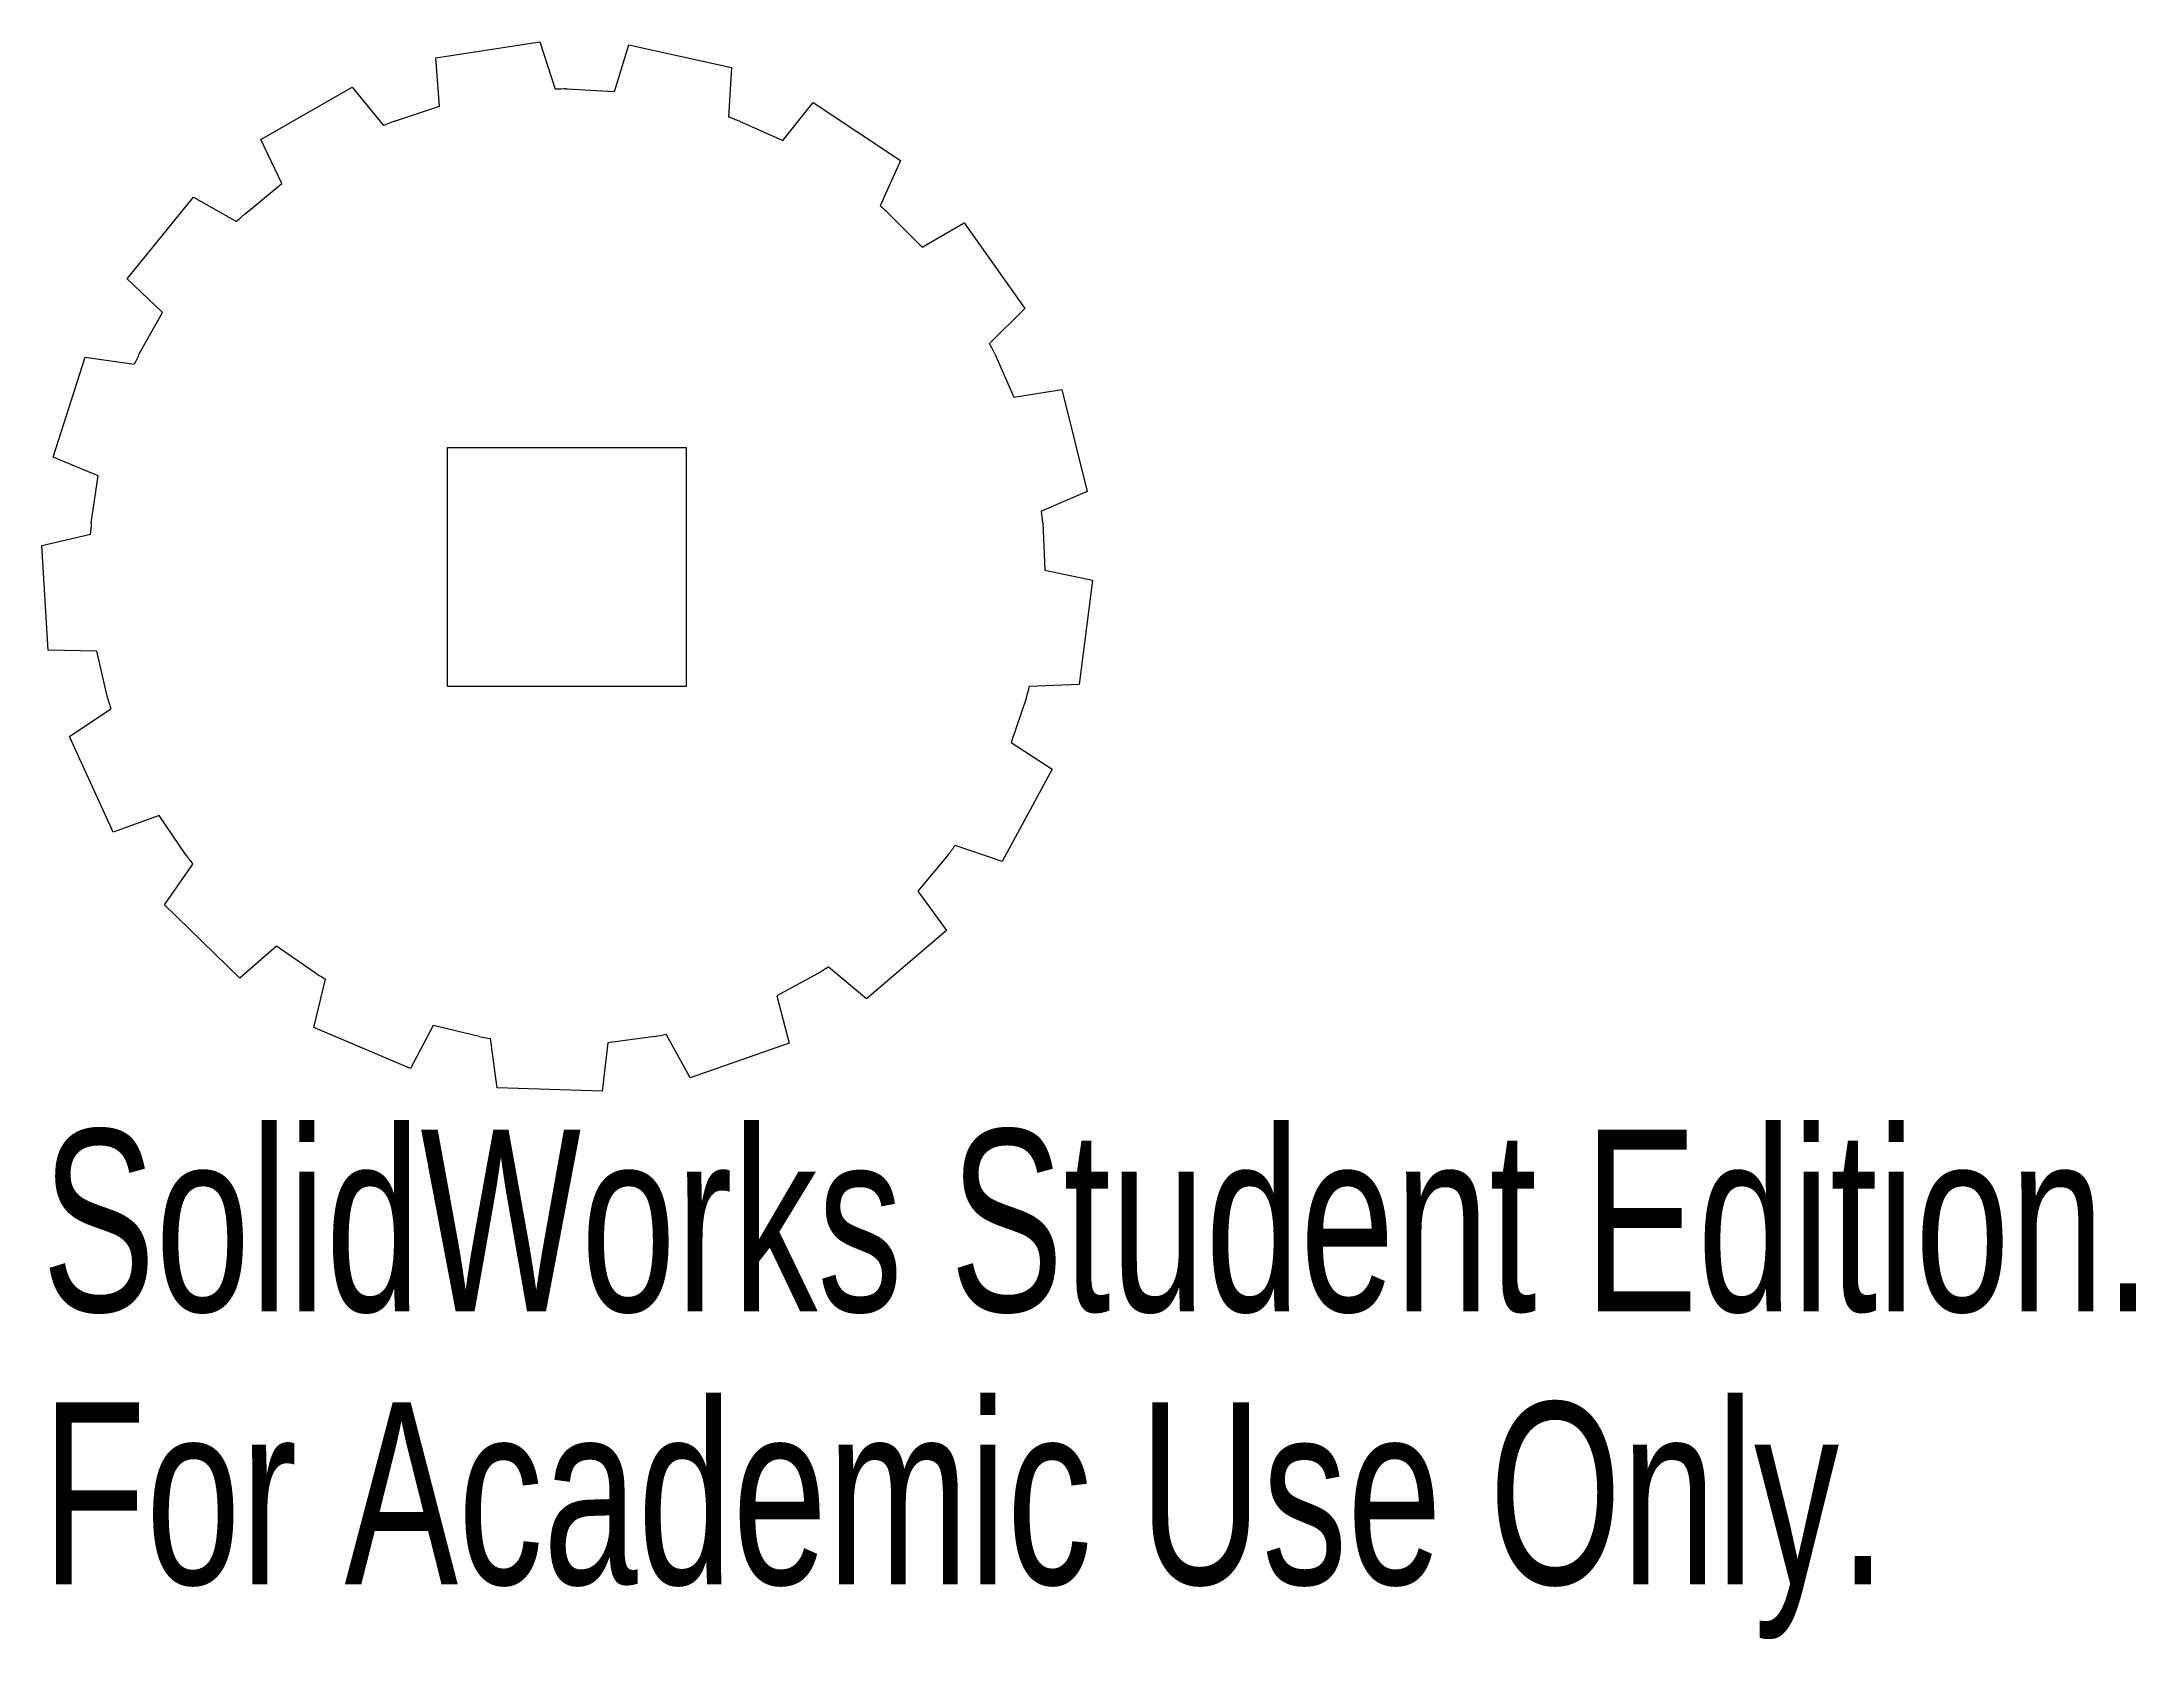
# Model space of a CAD drawing. Header units: inches. Extents: x -0.55 to 1.64, y -1.12 to 0.55.
import ezdxf

# ---------------------------------------------------------------- set-up
doc = ezdxf.new("R2010")
doc.units = ezdxf.units.IN
doc.header["$MEASUREMENT"] = 0
doc.styles.add('SLDTEXTSTYLE0', font='TXT', dxfattribs={"width": 0.7})

msp = doc.modelspace()

# ---------------------------------------------------------------- linework, layer by layer
at = {"color": 7, "linetype": 'Continuous', "lineweight": 15}
for p, q in [((-0.1371, 0.5326), (-0.0284, 0.5493)), ((-0.0284, 0.5493), (-0.0122, 0.4999)), ((-0.1335, 0.4819), (-0.1371, 0.5326)), ((0.0496, 0.4975), (0.0646, 0.5462)), ((0.0646, 0.5462), (0.172, 0.5224)), ((0.172, 0.5224), (0.1692, 0.4705)), ((-0.3203, 0.4471), (-0.2249, 0.5019)), ((-0.2249, 0.5019), (-0.1919, 0.4617)), ((0, 0.5), (0.0496, 0.4975)), ((0.226, 0.446), (0.2575, 0.486)), ((0.2575, 0.486), (0.3491, 0.425)), ((-0.1806, 0.4662), (-0.1335, 0.4819)), ((0.1806, 0.4662), (0.226, 0.446)), ((-0.2985, 0.4011), (-0.3203, 0.4471)), ((0.3491, 0.425), (0.3277, 0.3776)), ((-0.3368, 0.3695), (-0.2985, 0.4011)), ((-0.4602, 0.3013), (-0.391, 0.3868)), ((-0.391, 0.3868), (-0.3458, 0.3612)), ((0.3368, 0.3695), (0.3718, 0.3343)), ((0.3718, 0.3343), (0.4157, 0.3601)), ((0.4157, 0.3601), (0.479, 0.2702)), ((-0.4233, 0.2662), (-0.4602, 0.3013)), ((-0.4476, 0.2229), (-0.4233, 0.2662)), ((0.479, 0.2702), (0.442, 0.2337)), ((-0.5379, 0.1147), (-0.5043, 0.2194)), ((-0.5043, 0.2194), (-0.4529, 0.2119)), ((0.4476, 0.2229), (0.4675, 0.1774)), ((0.4675, 0.1774), (0.5177, 0.1857)), ((0.5177, 0.1857), (0.5443, 0.0789)), ((-0.4908, 0.0953), (-0.5379, 0.1147)), ((-0.125, -0.125), (-0.125, 0.125)), ((-0.125, 0.125), (0.125, 0.125)), ((0.125, -0.125), (0.125, 0.125)), ((-0.4979, 0.0461), (-0.4908, 0.0953)), ((0.5443, 0.0789), (0.4966, 0.0583)), ((0.4979, 0.0461), (0.5, -0.0035)), ((-0.5495, 0.0224), (-0.4988, 0.034)), ((-0.543, -0.0874), (-0.5495, 0.0224)), ((0.5, -0.0035), (0.5498, -0.0139)), ((0.5498, -0.0139), (0.5361, -0.123)), ((-0.4921, -0.0884), (-0.543, -0.0874)), ((-0.4809, -0.1368), (-0.4921, -0.0884)), ((-0.125, -0.125), (0.125, -0.125)), ((0.5361, -0.123), (0.4841, -0.1251)), ((-0.5205, -0.1776), (-0.4774, -0.1485)), ((0.4809, -0.1368), (0.465, -0.1839)), ((-0.4748, -0.2776), (-0.5205, -0.1776)), ((0.465, -0.1839), (0.5077, -0.2116)), ((0.5077, -0.2116), (0.4554, -0.3084)), ((-0.4269, -0.2602), (-0.4748, -0.2776)), ((-0.399, -0.3013), (-0.4269, -0.2602)), ((0.399, -0.3013), (0.3671, -0.3394)), ((0.4554, -0.3084), (0.4062, -0.2915)), ((-0.4212, -0.3536), (-0.3915, -0.311)), ((0.3671, -0.3394), (0.397, -0.3807)), ((-0.3424, -0.4304), (-0.4212, -0.3536)), ((0.397, -0.3807), (0.3133, -0.4521)), ((-0.3041, -0.3969), (-0.3424, -0.4304)), ((-0.2632, -0.4251), (-0.3041, -0.3969)), ((-0.265, -0.4819), (-0.2528, -0.4314)), ((0.2632, -0.4251), (0.2197, -0.4491)), ((0.3133, -0.4521), (0.2735, -0.4186)), ((0.2197, -0.4491), (0.2326, -0.4984)), ((-0.1638, -0.525), (-0.265, -0.4819)), ((-0.1402, -0.4799), (-0.1638, -0.525)), ((-0.0919, -0.4915), (-0.1402, -0.4799)), ((-0.073, -0.5451), (-0.0799, -0.4936)), ((0.0427, -0.4982), (0.0369, -0.5488)), ((0.0919, -0.4915), (0.0427, -0.4982)), ((0.1288, -0.5347), (0.1038, -0.4891)), ((0.2326, -0.4984), (0.1288, -0.5347)), ((0.0369, -0.5488), (-0.073, -0.5451))]:
    msp.add_line(p, q, dxfattribs=at)
for start, end in [(90, 91.3978), (111.1765, 112.5743), (68.8235, 70.2213), (47.6471, 49.0449), (132.3529, 133.7508), (153.5294, 154.9272), (26.4706, 27.8684), (174.7059, 176.1037), (5.2941, 6.6919), (344.1176, 345.5155), (195.8824, 197.2802), (217.0588, 218.4566), (322.9412, 324.339), (238.2353, 239.6331), (301.7647, 303.1625), (259.4118, 260.8096), (280.5882, 281.9861)]:
    msp.add_arc((0, 0), 0.5, start, end, dxfattribs=at)

# ---------------------------------------------------------------- texts
at = {"color": 7, "linetype": 'Continuous', "char_height": 0.1903, "attachment_point": 1, "style": 'SLDTEXTSTYLE0'}
for s, insert in [('SolidWorks Student Edition.', (-0.5495, -0.5889)), ('For Academic Use Only.', (-0.5495, -0.8744))]:
    msp.add_mtext(s, dxfattribs=dict(at, insert=insert))

doc.saveas('drawing.dxf')
